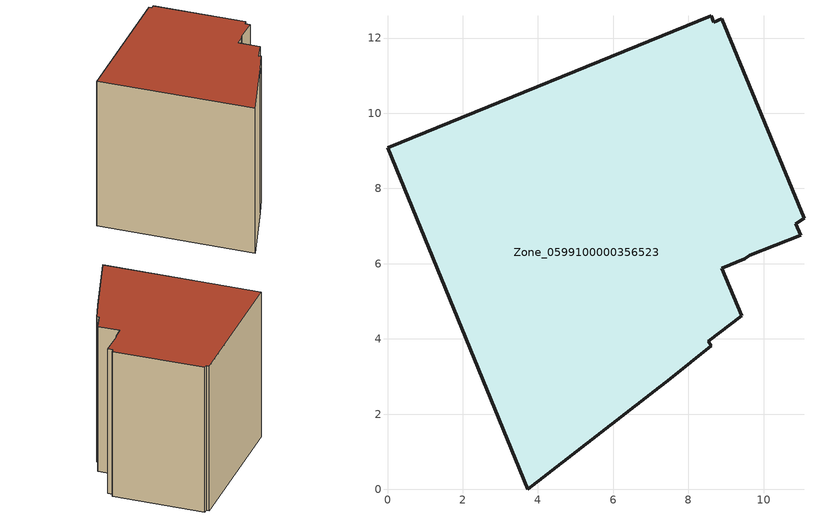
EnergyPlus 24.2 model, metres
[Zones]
Zone_0599100000356523
 floor ground (C_G): 9.5,6.13 8.89,5.88 9.42,4.61 8.53,3.94 8.61,3.82 7.51,2.94 3.73,0 0,9.09 8.61,12.6 8.68,12.43 8.89,12.51 11.08,7.21 10.86,7.07 10.99,6.76 9.64,6.23 z0
 wall outside (C_F): 3.73,0 7.51,2.94 8.61,3.82 8.53,3.94 9.42,4.61 8.89,5.88 9.5,6.13 9.64,6.23 10.99,6.76 10.86,7.07 11.08,7.21 8.89,12.51 8.68,12.43 8.61,12.6 0,9.09 3.73,0 z0:9.75
 roof outside (C_R): 8.89,5.88 9.5,6.13 9.64,6.23 10.99,6.76 10.86,7.07 11.08,7.21 8.89,12.51 8.68,12.43 8.61,12.6 0,9.09 3.73,0 7.51,2.94 8.61,3.82 8.53,3.94 9.42,4.61 z9.75
[BUILDING]
Pand.0599100000356523: North Axis=0; Terrain=City; Loads Convergence Tolerance Value=0.04; Temperature Convergence Tolerance Value=0.4; Solar Distribution=FullExterior; Maximum Number of Warmup Days=25; Minimum Number of Warmup Days=1
[Site:Location]
Rotterdam.The.Hague.AP_ZH_NLD Design_Conditions: Latitude=51.96; Longitude=4.45; Time Zone=1; Elevation=-4.5
[SITE:GROUNDTEMPERATURE:BUILDINGSURFACE]
18, 18, 18, 18, 18, 18, 18, 18, 18, 18, 18, 18
[MATERIAL] Thermal Absorptance=0.9; Solar Absorptance=0.7; Visible Absorptance=0.7
Name | Roughness | Thickness | Conductivity | Density | Specific Heat
G.TC.1992-2005 | MediumSmooth | 0.15 | 0.06 | 540 | 1210
F.TC.1992-2005 | Rough | 0.3 | 0.12 | 1920 | 840
R.TC.1992-2005 | MediumRough | 0.2 | 0.08 | 1500 | 1000
[CONSTRUCTION]
C_G: G.TC.1992-2005
C_F: F.TC.1992-2005
C_R: R.TC.1992-2005
[ZONE]
Zone_0599100000356523: Type=1; Multiplier=1; Ceiling Height=Autocalculate; Volume=Autocalculate; Floor Area=autocalculate; Part of Total Floor Area=Yes
[ZONEINFILTRATION:DESIGNFLOWRATE]
Infil_Zone_0599100000356523: Zone or ZoneList or Space or SpaceList=Zone_0599100000356523; Schedule=AlwaysOn; Design Flow Rate Calculation Method=Flow/Area; Flow Rate per Floor Area=0.0015; Constant Term Coefficient=1; Temperature Term Coefficient=0; Velocity Term Coefficient=0; Velocity Squared Term Coefficient=0
[HVACTEMPLATE:ZONE:IDEALLOADSAIRSYSTEM]
Zone_0599100000356523: Maximum Heating Supply Air Temperature=50; Minimum Cooling Supply Air Temperature=13; Maximum Heating Supply Air Humidity Ratio=0.0156; Minimum Cooling Supply Air Humidity Ratio=0.0077; Heating Limit=NoLimit; Cooling Limit=NoLimit; Dehumidification Control Type=ConstantSensibleHeatRatio; Cooling Sensible Heat Ratio=0.7; Dehumidification Setpoint=60; Humidification Control Type=None; Humidification Setpoint=30; Outdoor Air Method=None; Outdoor Air Flow Rate per Person=0.00944; Outdoor Air Flow Rate per Zone Floor Area=0; Outdoor Air Flow Rate per Zone=0; Demand Controlled Ventilation Type=None; Outdoor Air Economizer Type=NoEconomizer; Heat Recovery Type=None; Sensible Heat Recovery Effectiveness=0.7; Latent Heat Recovery Effectiveness=0.65
[ZONECONTROL:THERMOSTAT]
ThermostatControl_Zone_0599100000356523: Zone or ZoneList=Zone_0599100000356523; Control Type Schedule=DualSetpointControlType; Control 1=Thermostat_Zone_0599100000356523; Temperature Difference Between Cutout And Setpoint=0
[THERMOSTATSETPOINT:DUALSETPOINT]
Thermostat_Zone_0599100000356523: Heating Setpoint Temperature Schedule=HeatingSetpoint_Zone_0599100000356523; Cooling Setpoint Temperature Schedule=CoolingSetpoint_Zone_0599100000356523
[SCHEDULE:COMPACT]
HeatingSetpoint_Zone_0599100000356523: Through: 12/31, For: AllDays, Until: 24:00, 21
CoolingSetpoint_Zone_0599100000356523: Through: 12/31, For: AllDays, Until: 24:00, 24
DualSetpointControlType: Through: 12/31, For: AllDays, Until: 24:00, 4
AlwaysOn: Through: 12/31, For: AllDays, Until: 24:00, 1
